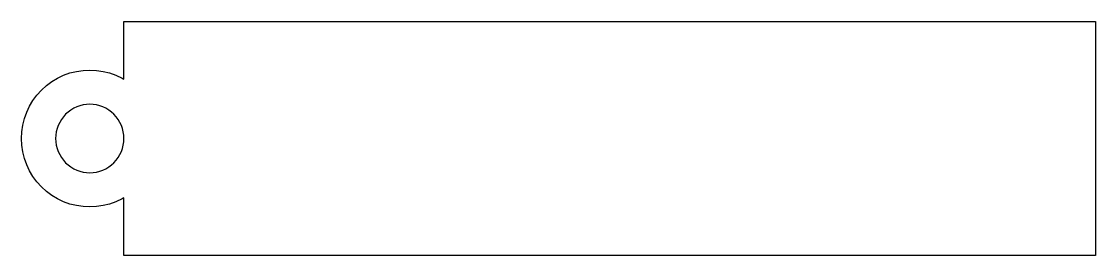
# Model space of a CAD drawing. Header units: millimetres. Extents: x -36.9 to 57.4, y 36.9 to 57.4.
import ezdxf

# ---------------------------------------------------------------- set-up
doc = ezdxf.new("R2010")
doc.units = ezdxf.units.MM

msp = doc.modelspace()

# ---------------------------------------------------------------- linework, layer by layer
at = {"color": 0}
for points in [[(-27.9, 57.41), (57.41, 57.41), (57.41, 36.9), (-27.9, 36.9), (-27.9, 41.966), (-28.072, 41.863), (-28.604, 41.612), (-29.158, 41.413), (-29.729, 41.27), (-30.312, 41.184), (-30.9, 41.155), (-31.488, 41.184), (-32.071, 41.27), (-32.642, 41.413), (-33.196, 41.612), (-33.728, 41.863), (-34.233, 42.166), (-34.706, 42.517), (-35.143, 42.912), (-35.538, 43.349), (-35.889, 43.822), (-36.192, 44.327), (-36.443, 44.859), (-36.642, 45.413), (-36.785, 45.984), (-36.871, 46.567), (-36.9, 47.155), (-36.871, 47.743), (-36.785, 48.326), (-36.642, 48.897), (-36.443, 49.451), (-36.192, 49.983), (-35.889, 50.488), (-35.538, 50.961), (-35.143, 51.398), (-34.706, 51.793), (-34.233, 52.144), (-33.728, 52.447), (-33.196, 52.698), (-32.642, 52.897), (-32.071, 53.04), (-31.488, 53.126), (-30.9, 53.155), (-30.312, 53.126), (-29.729, 53.04), (-29.158, 52.897), (-28.604, 52.698), (-28.072, 52.447), (-27.9, 52.344), (-27.9, 57.41)], [(-31.485, 50.097), (-31.771, 50.026), (-32.048, 49.927), (-32.314, 49.801), (-32.567, 49.649), (-32.803, 49.474), (-33.021, 49.276), (-33.219, 49.058), (-33.394, 48.822), (-33.546, 48.569), (-33.672, 48.303), (-33.771, 48.026), (-33.842, 47.74), (-33.886, 47.449), (-33.9, 47.155), (-33.886, 46.861), (-33.842, 46.57), (-33.771, 46.284), (-33.672, 46.007), (-33.546, 45.741), (-33.394, 45.488), (-33.219, 45.252), (-33.021, 45.034), (-32.803, 44.836), (-32.567, 44.661), (-32.314, 44.509), (-32.048, 44.383), (-31.771, 44.284), (-31.485, 44.213), (-31.194, 44.169), (-30.9, 44.155), (-30.606, 44.169), (-30.315, 44.213), (-30.029, 44.284), (-29.752, 44.383), (-29.486, 44.509), (-29.233, 44.661), (-28.997, 44.836), (-28.779, 45.034), (-28.581, 45.252), (-28.406, 45.488), (-28.254, 45.741), (-28.128, 46.007), (-28.029, 46.284), (-27.958, 46.57), (-27.914, 46.861), (-27.9, 47.155), (-27.914, 47.449), (-27.958, 47.74), (-28.029, 48.026), (-28.128, 48.303), (-28.254, 48.569), (-28.406, 48.822), (-28.581, 49.058), (-28.779, 49.276), (-28.997, 49.474), (-29.233, 49.649), (-29.486, 49.801), (-29.752, 49.927), (-30.029, 50.026), (-30.315, 50.097), (-30.606, 50.141), (-30.9, 50.155), (-31.194, 50.141), (-31.485, 50.097)]]:
    msp.add_lwpolyline(points, dxfattribs=at)

doc.saveas('drawing.dxf')
